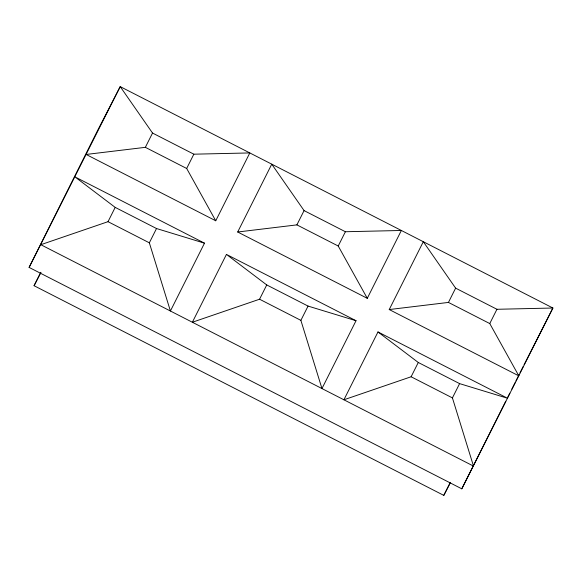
<?xml version="1.0" encoding="UTF-8"?>
<svg xmlns="http://www.w3.org/2000/svg" width="582" height="582" viewBox="0 0 582 582"><rect width="100%" height="100%" fill="white"/><g stroke="black" fill="none" stroke-linecap="round" stroke-linejoin="round"><path stroke-width="0.87" d="M29.1 267.414L98.314 129.073L120.212 86.616L552.9 308.024L461.788 488.822L29.1 267.414L120.212 86.616L152.528 133.045L193.85 154.186L249.809 152.935L215.74 220.774L86.143 154.456L145.355 147.333L186.677 168.474L215.74 220.774M450.315 482.762L443.797 495.384L34.069 285.718L40.587 272.732M377.987 331.951L418.283 362.484L411.11 376.765L343.911 399.79L377.987 331.951L507.577 398.263L459.605 383.625L452.425 397.906L473.508 466.102L40.82 244.702L108.019 221.677L115.192 207.388L74.896 176.855L204.493 243.174L170.417 311.014L149.341 242.818L156.514 228.53L204.493 243.174M145.355 147.333L152.528 133.045M186.677 168.474L193.85 154.186M226.442 254.407L192.366 322.246L259.565 299.221L266.738 284.933L226.442 254.407L356.031 320.718L321.962 388.558L300.879 320.362L308.06 306.081L356.031 320.718M237.689 232.007L271.758 164.168L304.073 210.597L345.395 231.738L401.354 230.479L367.286 298.319L237.689 232.007L296.9 224.878L338.222 246.019L367.286 298.319M296.9 224.878L304.073 210.597M338.222 246.019L345.395 231.738M389.234 309.551L448.446 302.422L489.768 323.563L518.831 375.863L389.234 309.551L423.303 241.712L455.619 288.141L496.941 309.282L552.9 308.024L524.076 364.79M448.446 302.422L455.619 288.141M489.768 323.563L496.941 309.282M443.797 495.384L450.323 482.398M461.788 488.822L505.758 401.267M507.788 397.215L509.825 393.163M511.862 389.103L515.121 382.621M515.936 380.999L519.188 374.517M520.002 372.895L523.262 366.405M34.069 285.718L40.987 272.311M115.192 207.388L156.514 228.53M266.738 284.933L308.06 306.081M418.283 362.484L459.605 383.625M108.019 221.677L149.341 242.818M259.565 299.221L300.879 320.362M411.11 376.765L452.425 397.906"/></g></svg>
